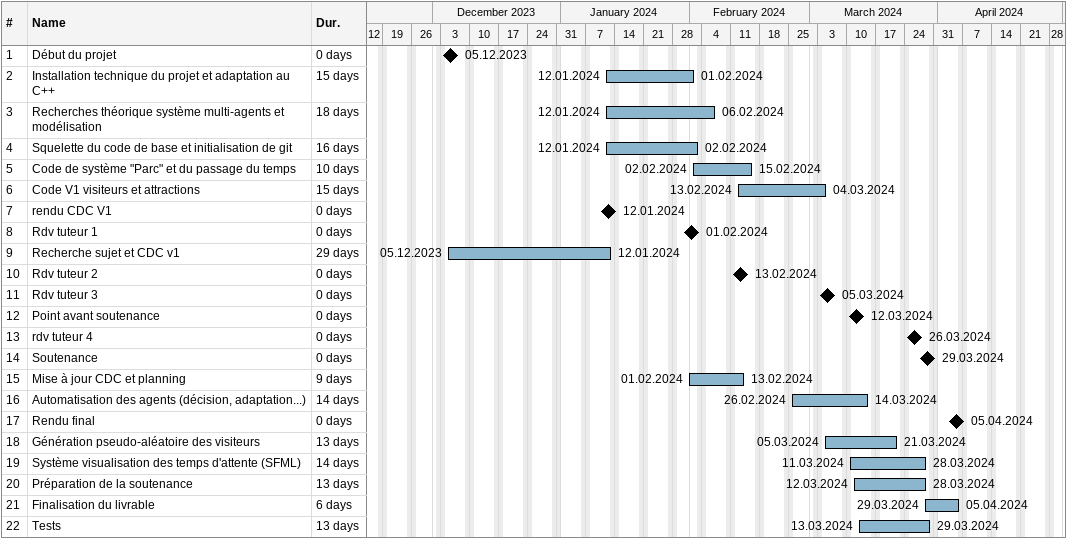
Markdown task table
| ID | Task | Duration | Start | Finish |
|---|---|---|---|---|
| 1 | Début du projet | 0d | 2023-12-05 | 2023-12-05 |
| 2 | Installation technique du projet et adaptation au C++ | 15d | 2024-01-12 | 2024-02-01 |
| 3 | Recherches théorique système multi-agents et modélisation | 18d | 2024-01-12 | 2024-02-06 |
| 4 | Squelette du code de base et initialisation de git | 16d | 2024-01-12 | 2024-02-02 |
| 5 | Code de système "Parc" et du passage du temps | 10d | 2024-02-02 | 2024-02-15 |
| 6 | Code V1 visiteurs et attractions | 15d | 2024-02-13 | 2024-03-04 |
| 7 | rendu CDC V1 | 0d | 2024-01-12 | 2024-01-12 |
| 8 | Rdv tuteur 1 | 0d | 2024-02-01 | 2024-02-01 |
| 9 | Recherche sujet et CDC v1 | 29d | 2023-12-05 | 2024-01-12 |
| 10 | Rdv tuteur 2 | 0d | 2024-02-13 | 2024-02-13 |
| 11 | Rdv tuteur 3 | 0d | 2024-03-05 | 2024-03-05 |
| 12 | Point avant soutenance | 0d | 2024-03-12 | 2024-03-12 |
| 13 | rdv tuteur 4 | 0d | 2024-03-26 | 2024-03-26 |
| 14 | Soutenance | 0d | 2024-03-29 | 2024-03-29 |
| 15 | Mise à jour CDC et planning | 9d | 2024-02-01 | 2024-02-13 |
| 16 | Automatisation des agents (décision, adaptation...) | 14d | 2024-02-26 | 2024-03-14 |
| 17 | Rendu final | 0d | 2024-04-05 | 2024-04-05 |
| 18 | Génération pseudo-aléatoire des visiteurs | 13d | 2024-03-05 | 2024-03-21 |
| 19 | Système visualisation des temps d'attente (SFML) | 14d | 2024-03-11 | 2024-03-28 |
| 20 | Préparation de la soutenance | 13d | 2024-03-12 | 2024-03-28 |
| 21 | Finalisation du livrable | 6d | 2024-03-29 | 2024-04-05 |
| 22 | Tests | 13d | 2024-03-13 | 2024-03-29 |
